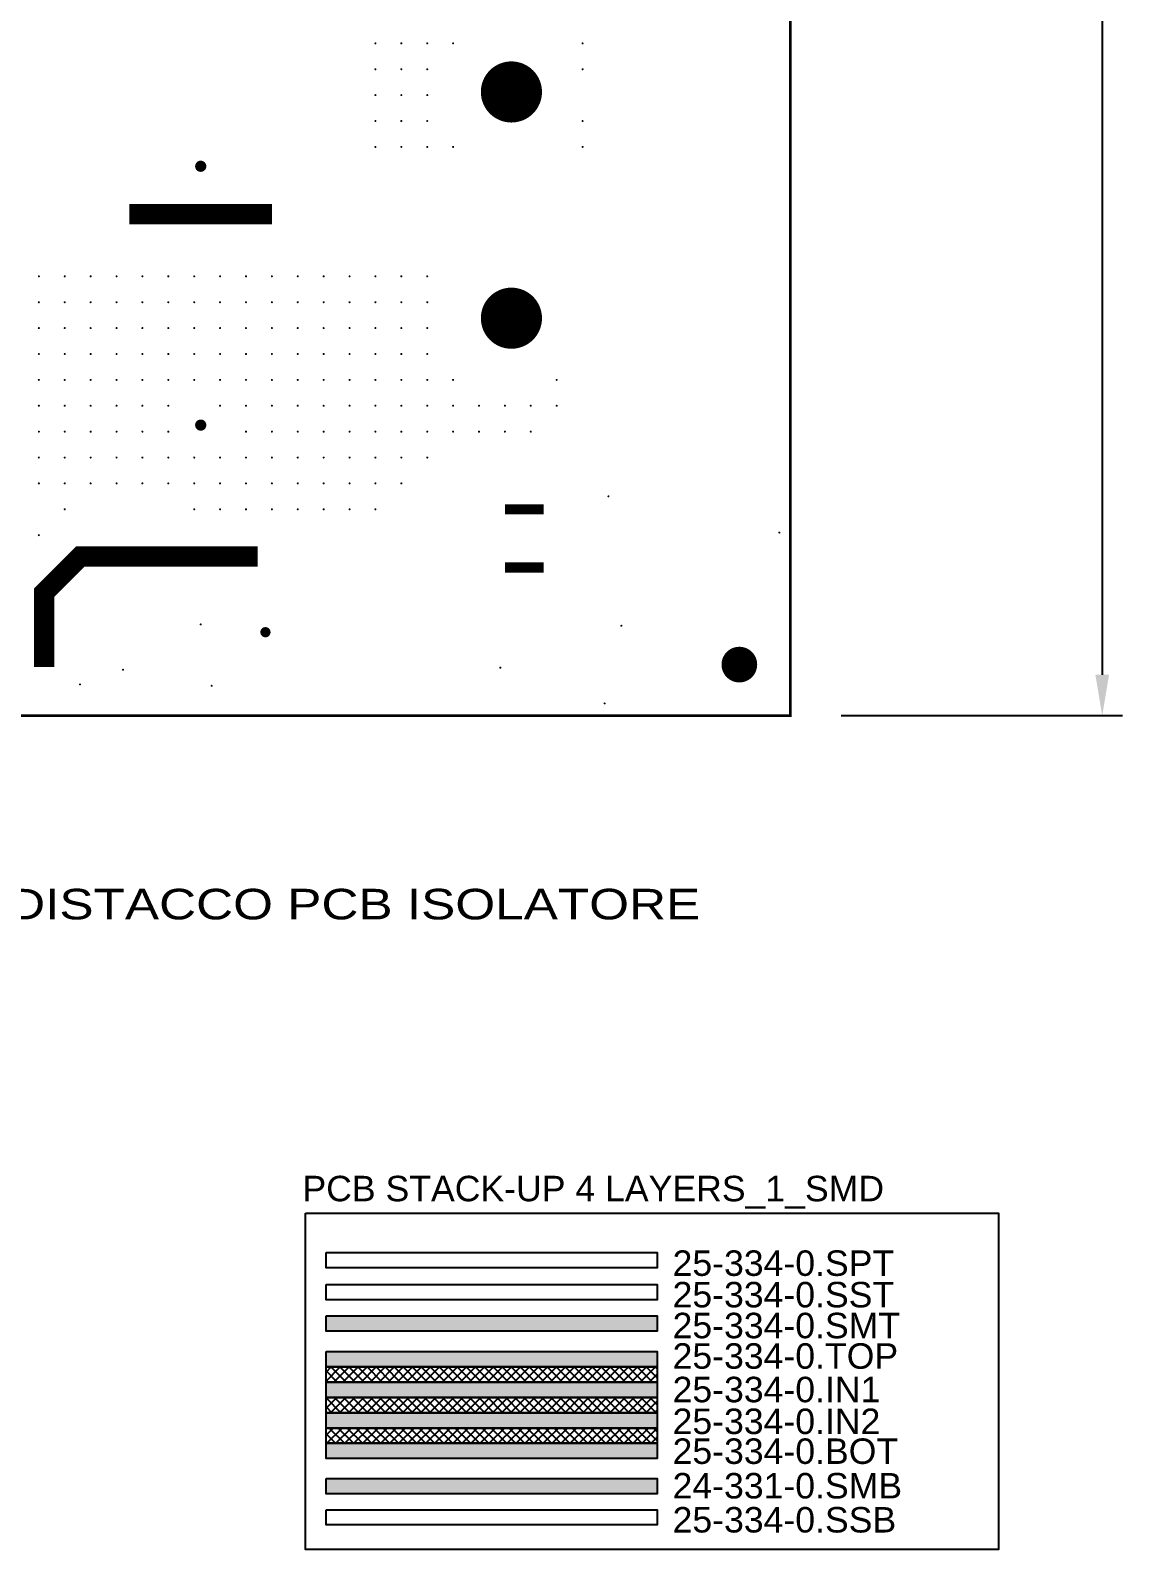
# Model space of a CAD drawing. Extents: x 473 to 707, y 538 to 909.
# Drawn here: x 599.5 to 706.7, y 573.7 to 722.8 of the extents above; entities that cross this region are included whole.
import ezdxf
from ezdxf import colors
from ezdxf.entities.mleader import LeaderData, LeaderLine
from ezdxf.math import Vec2, Vec3

# ---------------------------------------------------------------- set-up
doc = ezdxf.new("R2010")
doc.units = 0
doc.header["$LTSCALE"] = 10
doc.header["$MEASUREMENT"] = 0
doc.layers.get('0').update_dxf_attribs({"linetype": 'CONTINUOUS'})
doc.layers.get('Defpoints').update_dxf_attribs({"linetype": 'CONTINUOUS'})
for name, color, linetype in [('25-334-0_DRD', 7, 'CONTINUOUS'), ('25-334-0_DRL', 1, 'CONTINUOUS'), ('OGGETTO', 7, 'CONTINUOUS'), ('THRUHOLE_NPT', 8, 'CONTINUOUS'), ('THRUHOLE_TAP', 15, 'CONTINUOUS')]:
    doc.layers.add(name, color=color, linetype=linetype)
doc.styles.add('STILE25', font='arial.ttf', dxfattribs={"width": 1.2, "height": 2.5})
doc.styles.add('STILE3', font='arial.ttf', dxfattribs={"width": 1.2, "height": 3})
doc.dimstyles.new('QUOTE', dxfattribs={"dimscale": 0, "dimtxt": 3, "dimasz": 4, "dimexe": 2, "dimexo": 5, "dimgap": 2, "dimtad": 1, "dimdec": 1, "dimzin": 13, "dimdsep": 46, "dimtxsty": 'STILE3', "dimcen": 0, "dimclrt": 7, "dimadec": 0, "dimazin": 0, "dimtfac": 0.666667, "dimtdec": 1, "dimtofl": 0, "dimtmove": 2, "dimatfit": 3, "dimfxl": 1, "dimtolj": 1, "dimtzin": 13, "dimarcsym": 0})

# ---------------------------------------------------------------- blocks, each defined once
blk = doc.blocks.new('ROUND_1')
at = {"const_width": 1.75006}
blk.add_lwpolyline([(-0.87503, 0, 1), (0.87503, 0, 1)], format="xyb", close=True, dxfattribs=at)
blk = doc.blocks.new('ROUND_3')
at = {"const_width": 0.50038}
blk.add_lwpolyline([(-0.25019, 0, 1), (0.25019, 0, 1)], format="xyb", close=True, dxfattribs=at)
blk = doc.blocks.new('ROUND_80')
at = {"const_width": 0.54991}
blk.add_lwpolyline([(-0.274954, 0, 1), (0.274954, 0, 1)], format="xyb", close=True, dxfattribs=at)
blk = doc.blocks.new('ROUND_81')
at = {"const_width": 2.99974}
blk.add_lwpolyline([(-1.49987, 0, 1), (1.49987, 0, 1)], format="xyb", close=True, dxfattribs=at)
blk = doc.blocks.new('ROUND_84')
at = {"const_width": 0.10033}
blk.add_lwpolyline([(-0.050164, 0, 1), (0.050164, 0, 1)], format="xyb", close=True, dxfattribs=at)
blk = doc.blocks.new('ROUND_86')
at = {"const_width": 0.10033}
blk.add_lwpolyline([(-0.050164, 0, 1), (0.050164, 0, 1)], format="xyb", close=True, dxfattribs=at)
blk = doc.blocks.new('ROUND_87')
at = {"const_width": 0.10033}
blk.add_lwpolyline([(-0.050164, 0, 1), (0.050164, 0, 1)], format="xyb", close=True, dxfattribs=at)
blk = doc.blocks.new('ROUND_75')
at = {"const_width": 0.10033}
blk.add_lwpolyline([(-0.050164, 0, 1), (0.050164, 0, 1)], format="xyb", close=True, dxfattribs=at)
blk = doc.blocks.new('*D91')
at = {"layer": 'Defpoints', "color": 0, "transparency": 16777216}
for p in [(674.09, 875.53), (674.09, 655.53), (704.69, 655.53)]:
    blk.add_point(p, dxfattribs=at)
at = {"layer": 'OGGETTO', "color": 0, "lineweight": -2, "transparency": 16777216}
for p, q in [((679.09, 875.53), (706.69, 875.53)), ((704.69, 871.53), (704.69, 659.53)), ((679.09, 655.53), (706.69, 655.53))]:
    blk.add_line(p, q, dxfattribs=at)
at = {"layer": 'OGGETTO', "color": 0, "transparency": 16777216}
for points in [[(704.02, 871.53), (705.36, 871.53), (704.69, 875.53)], [(704.02, 659.53), (705.36, 659.53), (704.69, 655.53)]]:
    blk.add_solid(points, dxfattribs=at)
at = {"layer": 'OGGETTO', "color": 7, "transparency": 16777216, "insert": (701.16, 765.53), "char_height": 3, "attachment_point": 5, "rotation": 90, "style": 'STILE3'}
blk.add_mtext('\\A1;220', dxfattribs=at)

msp = doc.modelspace()

# ---------------------------------------------------------------- hatches: boundary and pattern name
at = {"layer": 'OGGETTO'}
h = msp.add_hatch(color=3, dxfattribs=at)
h.paths.add_polyline_path([(661.04, 595.14), (661.04, 596.64), (628.54, 596.64), (628.54, 595.14)])
h.paths.add_polyline_path([(661.04, 579.17), (661.04, 580.67), (628.54, 580.67), (628.54, 579.17)])
h = msp.add_hatch(color=1, dxfattribs=at)
h.paths.add_polyline_path([(628.54, 593.12), (628.54, 591.62), (661.04, 591.62), (661.04, 593.12)])
h.paths.add_polyline_path([(661.04, 588.62), (661.04, 590.12), (628.54, 590.12), (628.54, 588.62)])
h.paths.add_polyline_path([(661.04, 585.62), (661.04, 587.12), (628.54, 587.12), (628.54, 585.62)])
h.paths.add_polyline_path([(661.04, 582.62), (661.04, 584.12), (628.54, 584.12), (628.54, 582.62)])
h = msp.add_hatch(dxfattribs=at)
h.set_pattern_fill('ANSI37', color=256, scale=5, style=0)
h.set_pattern_definition([(45, (568.0523, 332.62793), (-0.4419417, 0.4419417), []), (135, (568.0523, 332.62793), (-0.4419417, -0.4419417), [])])
h.paths.add_polyline_path([(661.04, 591.62), (628.54, 591.62), (628.54, 590.12), (661.04, 590.12)])
h.paths.add_polyline_path([(661.04, 588.62), (628.54, 588.62), (628.54, 587.12), (661.04, 587.12)])
h.paths.add_polyline_path([(661.04, 585.62), (628.54, 585.62), (628.54, 584.12), (661.04, 584.12)])

# ---------------------------------------------------------------- linework, layer by layer
at = {"layer": '25-334-0_DRD'}
for p, q in [((674.09, 655.53), (674.09, 875.53)), ((503.09, 655.53), (674.09, 655.53))]:
    msp.add_line(p, q, dxfattribs=at)
at = {"layer": '25-334-0_DRL'}
for points, const_width in [([(503.09, 655.53), (674.09, 655.53), (674.09, 875.53), (514.09, 875.53), (514.09, 849.89), (503.09, 849.89), (503.09, 655.53)], 0.254), ([(609.26, 704.73), (623.23, 704.73)], 2), ([(649.9, 675.77), (646.09, 675.77)], 1), ([(600.88, 660.28), (600.88, 667.58), (604.44, 671.14), (621.84, 671.14)], 2), ([(646.09, 670.06), (649.9, 670.06)], 1)]:
    msp.add_lwpolyline(points, dxfattribs=dict(at, const_width=const_width))
at = {"layer": 'OGGETTO'}
for points in [[(626.52, 606.69), (694.52, 606.69), (694.52, 573.69), (626.52, 573.69)], [(628.54, 602.85), (661.04, 602.85), (661.04, 601.35), (628.54, 601.35)], [(628.54, 599.7), (661.04, 599.7), (661.04, 598.2), (628.54, 598.2)], [(628.54, 596.64), (661.04, 596.64), (661.04, 595.14), (628.54, 595.14)], [(628.54, 593.12), (661.04, 593.12), (661.04, 591.62), (628.54, 591.62)], [(628.54, 591.62), (661.04, 591.62), (661.04, 590.12), (628.54, 590.12)], [(628.54, 590.12), (661.04, 590.12), (661.04, 588.62), (628.54, 588.62)], [(628.54, 588.62), (661.04, 588.62), (661.04, 587.12), (628.54, 587.12)], [(628.54, 587.12), (661.04, 587.12), (661.04, 585.62), (628.54, 585.62)], [(628.54, 585.62), (661.04, 585.62), (661.04, 584.12), (628.54, 584.12)], [(628.54, 584.12), (661.04, 584.12), (661.04, 582.62), (628.54, 582.62)], [(628.54, 580.67), (661.04, 580.67), (661.04, 579.17), (628.54, 579.17)], [(628.54, 577.61), (661.04, 577.61), (661.04, 576.11), (628.54, 576.11)]]:
    msp.add_lwpolyline(points, close=True, dxfattribs=at)

# ---------------------------------------------------------------- block references
at = {"layer": '25-334-0_DRL'}
for name, p in [('ROUND_84', (633.39, 721.49)), ('ROUND_84', (635.93, 721.49)), ('ROUND_84', (638.47, 721.49)), ('ROUND_84', (641.01, 721.49)), ('ROUND_84', (653.71, 721.49)), ('ROUND_84', (633.39, 718.95)), ('ROUND_84', (635.93, 718.95)), ('ROUND_84', (638.47, 718.95)), ('ROUND_81', (646.73, 716.72)), ('ROUND_84', (653.71, 718.95)), ('ROUND_84', (633.39, 716.41)), ('ROUND_84', (635.93, 716.41)), ('ROUND_84', (638.47, 716.41)), ('ROUND_84', (633.39, 713.87)), ('ROUND_84', (635.93, 713.87)), ('ROUND_84', (638.47, 713.87)), ('ROUND_84', (653.71, 713.87)), ('ROUND_84', (633.39, 711.33)), ('ROUND_84', (635.93, 711.33)), ('ROUND_84', (638.47, 711.33)), ('ROUND_84', (641.01, 711.33)), ('ROUND_84', (653.71, 711.33)), ('ROUND_80', (616.25, 709.43)), ('ROUND_84', (600.37, 698.63)), ('ROUND_84', (602.91, 698.63)), ('ROUND_84', (605.45, 698.63)), ('ROUND_84', (607.99, 698.63)), ('ROUND_84', (610.53, 698.63)), ('ROUND_84', (613.07, 698.63)), ('ROUND_84', (615.61, 698.63)), ('ROUND_84', (618.15, 698.63)), ('ROUND_84', (620.69, 698.63)), ('ROUND_84', (623.23, 698.63)), ('ROUND_84', (625.77, 698.63)), ('ROUND_84', (628.31, 698.63)), ('ROUND_84', (630.85, 698.63)), ('ROUND_84', (633.39, 698.63)), ('ROUND_84', (635.93, 698.63)), ('ROUND_84', (638.47, 698.63)), ('ROUND_84', (600.37, 696.09)), ('ROUND_84', (602.91, 696.09)), ('ROUND_84', (605.45, 696.09)), ('ROUND_84', (607.99, 696.09)), ('ROUND_84', (610.53, 696.09)), ('ROUND_84', (613.07, 696.09)), ('ROUND_84', (615.61, 696.09)), ('ROUND_84', (618.15, 696.09)), ('ROUND_84', (620.69, 696.09)), ('ROUND_84', (623.23, 696.09)), ('ROUND_84', (625.77, 696.09)), ('ROUND_84', (628.31, 696.09)), ('ROUND_84', (630.85, 696.09)), ('ROUND_84', (633.39, 696.09)), ('ROUND_84', (635.93, 696.09)), ('ROUND_84', (638.47, 696.09)), ('ROUND_81', (646.73, 694.52)), ('ROUND_84', (600.37, 693.55)), ('ROUND_84', (602.91, 693.55)), ('ROUND_84', (605.45, 693.55)), ('ROUND_84', (607.99, 693.55)), ('ROUND_84', (610.53, 693.55)), ('ROUND_84', (613.07, 693.55)), ('ROUND_84', (615.61, 693.55)), ('ROUND_84', (618.15, 693.55)), ('ROUND_84', (620.69, 693.55)), ('ROUND_84', (623.23, 693.55)), ('ROUND_84', (625.77, 693.55)), ('ROUND_84', (628.31, 693.55)), ('ROUND_84', (630.85, 693.55)), ('ROUND_84', (633.39, 693.55)), ('ROUND_84', (635.93, 693.55)), ('ROUND_84', (638.47, 693.55)), ('ROUND_84', (600.37, 691.01)), ('ROUND_84', (602.91, 691.01)), ('ROUND_84', (605.45, 691.01)), ('ROUND_84', (607.99, 691.01)), ('ROUND_84', (610.53, 691.01)), ('ROUND_84', (613.07, 691.01)), ('ROUND_84', (615.61, 691.01)), ('ROUND_84', (618.15, 691.01)), ('ROUND_84', (620.69, 691.01)), ('ROUND_84', (623.23, 691.01)), ('ROUND_84', (625.77, 691.01)), ('ROUND_84', (628.31, 691.01)), ('ROUND_84', (630.85, 691.01)), ('ROUND_84', (633.39, 691.01)), ('ROUND_84', (635.93, 691.01)), ('ROUND_84', (638.47, 691.01)), ('ROUND_84', (600.37, 688.47)), ('ROUND_84', (602.91, 688.47)), ('ROUND_84', (605.45, 688.47)), ('ROUND_84', (607.99, 688.47)), ('ROUND_84', (610.53, 688.47)), ('ROUND_84', (613.07, 688.47)), ('ROUND_84', (615.61, 688.47)), ('ROUND_84', (618.15, 688.47)), ('ROUND_84', (620.69, 688.47)), ('ROUND_84', (623.23, 688.47)), ('ROUND_84', (625.77, 688.47)), ('ROUND_84', (628.31, 688.47)), ('ROUND_84', (630.85, 688.47)), ('ROUND_84', (633.39, 688.47)), ('ROUND_84', (635.93, 688.47)), ('ROUND_84', (638.47, 688.47)), ('ROUND_84', (641.01, 688.47)), ('ROUND_84', (651.17, 688.47)), ('ROUND_84', (600.37, 685.93)), ('ROUND_84', (602.91, 685.93)), ('ROUND_84', (605.45, 685.93)), ('ROUND_84', (607.99, 685.93)), ('ROUND_84', (610.53, 685.93)), ('ROUND_84', (613.07, 685.93)), ('ROUND_84', (618.15, 685.93)), ('ROUND_84', (620.69, 685.93)), ('ROUND_84', (623.23, 685.93)), ('ROUND_84', (625.77, 685.93)), ('ROUND_84', (628.31, 685.93)), ('ROUND_84', (630.85, 685.93)), ('ROUND_84', (633.39, 685.93)), ('ROUND_84', (635.93, 685.93)), ('ROUND_84', (638.47, 685.93)), ('ROUND_84', (641.01, 685.93)), ('ROUND_84', (643.55, 685.93)), ('ROUND_84', (646.09, 685.93)), ('ROUND_84', (648.63, 685.93)), ('ROUND_84', (651.17, 685.93)), ('ROUND_80', (616.25, 684.03)), ('ROUND_84', (600.37, 683.39)), ('ROUND_84', (602.91, 683.39)), ('ROUND_84', (605.45, 683.39)), ('ROUND_84', (607.99, 683.39)), ('ROUND_84', (610.53, 683.39)), ('ROUND_84', (613.07, 683.39)), ('ROUND_84', (620.69, 683.39)), ('ROUND_84', (623.23, 683.39)), ('ROUND_84', (625.77, 683.39)), ('ROUND_84', (628.31, 683.39)), ('ROUND_84', (630.85, 683.39)), ('ROUND_84', (633.39, 683.39)), ('ROUND_84', (635.93, 683.39)), ('ROUND_84', (638.47, 683.39)), ('ROUND_84', (641.01, 683.39)), ('ROUND_84', (643.55, 683.39)), ('ROUND_84', (646.09, 683.39)), ('ROUND_84', (648.63, 683.39)), ('ROUND_84', (600.37, 680.85)), ('ROUND_84', (602.91, 680.85)), ('ROUND_84', (605.45, 680.85)), ('ROUND_84', (607.99, 680.85)), ('ROUND_84', (610.53, 680.85)), ('ROUND_84', (613.07, 680.85)), ('ROUND_84', (615.61, 680.85)), ('ROUND_84', (618.15, 680.85)), ('ROUND_84', (620.69, 680.85)), ('ROUND_84', (623.23, 680.85)), ('ROUND_84', (625.77, 680.85)), ('ROUND_84', (628.31, 680.85)), ('ROUND_84', (630.85, 680.85)), ('ROUND_84', (633.39, 680.85)), ('ROUND_84', (635.93, 680.85)), ('ROUND_84', (638.47, 680.85)), ('ROUND_84', (600.37, 678.31)), ('ROUND_84', (602.91, 678.31)), ('ROUND_84', (605.45, 678.31)), ('ROUND_84', (607.99, 678.31)), ('ROUND_84', (610.53, 678.31)), ('ROUND_84', (613.07, 678.31)), ('ROUND_84', (615.61, 678.31)), ('ROUND_84', (618.15, 678.31)), ('ROUND_84', (620.69, 678.31)), ('ROUND_84', (623.23, 678.31)), ('ROUND_84', (625.77, 678.31)), ('ROUND_84', (628.31, 678.31)), ('ROUND_84', (630.85, 678.31)), ('ROUND_84', (633.39, 678.31)), ('ROUND_84', (635.93, 678.31)), ('ROUND_87', (656.25, 677.04)), ('ROUND_84', (602.91, 675.77)), ('ROUND_84', (615.61, 675.77)), ('ROUND_84', (618.15, 675.77)), ('ROUND_84', (620.69, 675.77)), ('ROUND_84', (623.23, 675.77)), ('ROUND_84', (625.77, 675.77)), ('ROUND_84', (628.31, 675.77)), ('ROUND_84', (630.85, 675.77)), ('ROUND_84', (633.39, 675.77)), ('ROUND_84', (600.37, 673.23)), ('ROUND_87', (673.02, 673.49)), ('ROUND_87', (616.25, 664.47)), ('ROUND_3', (622.6, 663.71)), ('ROUND_86', (657.52, 664.34)), ('ROUND_1', (669.09, 660.53)), ('ROUND_87', (608.63, 660.02)), ('ROUND_87', (645.64, 660.23)), ('ROUND_86', (604.41, 658.58)), ('ROUND_87', (617.32, 658.45)), ('ROUND_87', (655.87, 656.72))]:
    msp.add_blockref(name, p, dxfattribs=at)
at = {"layer": 'THRUHOLE_NPT'}
msp.add_blockref('ROUND_1', (669.09, 660.53), dxfattribs=at)
at = {"layer": 'THRUHOLE_TAP'}
for name, p in [('ROUND_75', (633.39, 721.49)), ('ROUND_75', (635.93, 721.49)), ('ROUND_75', (638.47, 721.49)), ('ROUND_75', (641.01, 721.49)), ('ROUND_75', (653.71, 721.49)), ('ROUND_75', (633.39, 718.95)), ('ROUND_75', (635.93, 718.95)), ('ROUND_75', (638.47, 718.95)), ('ROUND_81', (646.73, 716.72)), ('ROUND_75', (653.71, 718.95)), ('ROUND_75', (633.39, 716.41)), ('ROUND_75', (635.93, 716.41)), ('ROUND_75', (638.47, 716.41)), ('ROUND_75', (633.39, 713.87)), ('ROUND_75', (635.93, 713.87)), ('ROUND_75', (638.47, 713.87)), ('ROUND_75', (653.71, 713.87)), ('ROUND_75', (633.39, 711.33)), ('ROUND_75', (635.93, 711.33)), ('ROUND_75', (638.47, 711.33)), ('ROUND_75', (641.01, 711.33)), ('ROUND_75', (653.71, 711.33)), ('ROUND_80', (616.25, 709.43)), ('ROUND_75', (600.37, 698.63)), ('ROUND_75', (602.91, 698.63)), ('ROUND_75', (605.45, 698.63)), ('ROUND_75', (607.99, 698.63)), ('ROUND_75', (610.53, 698.63)), ('ROUND_75', (613.07, 698.63)), ('ROUND_75', (615.61, 698.63)), ('ROUND_75', (618.15, 698.63)), ('ROUND_75', (620.69, 698.63)), ('ROUND_75', (623.23, 698.63)), ('ROUND_75', (625.77, 698.63)), ('ROUND_75', (628.31, 698.63)), ('ROUND_75', (630.85, 698.63)), ('ROUND_75', (633.39, 698.63)), ('ROUND_75', (635.93, 698.63)), ('ROUND_75', (638.47, 698.63)), ('ROUND_75', (600.37, 696.09)), ('ROUND_75', (602.91, 696.09)), ('ROUND_75', (605.45, 696.09)), ('ROUND_75', (607.99, 696.09)), ('ROUND_75', (610.53, 696.09)), ('ROUND_75', (613.07, 696.09)), ('ROUND_75', (615.61, 696.09)), ('ROUND_75', (618.15, 696.09)), ('ROUND_75', (620.69, 696.09)), ('ROUND_75', (623.23, 696.09)), ('ROUND_75', (625.77, 696.09)), ('ROUND_75', (628.31, 696.09)), ('ROUND_75', (630.85, 696.09)), ('ROUND_75', (633.39, 696.09)), ('ROUND_75', (635.93, 696.09)), ('ROUND_75', (638.47, 696.09)), ('ROUND_81', (646.73, 694.52)), ('ROUND_75', (600.37, 693.55)), ('ROUND_75', (602.91, 693.55)), ('ROUND_75', (605.45, 693.55)), ('ROUND_75', (607.99, 693.55)), ('ROUND_75', (610.53, 693.55)), ('ROUND_75', (613.07, 693.55)), ('ROUND_75', (615.61, 693.55)), ('ROUND_75', (618.15, 693.55)), ('ROUND_75', (620.69, 693.55)), ('ROUND_75', (623.23, 693.55)), ('ROUND_75', (625.77, 693.55)), ('ROUND_75', (628.31, 693.55)), ('ROUND_75', (630.85, 693.55)), ('ROUND_75', (633.39, 693.55)), ('ROUND_75', (635.93, 693.55)), ('ROUND_75', (638.47, 693.55)), ('ROUND_75', (600.37, 691.01)), ('ROUND_75', (602.91, 691.01)), ('ROUND_75', (605.45, 691.01)), ('ROUND_75', (607.99, 691.01)), ('ROUND_75', (610.53, 691.01)), ('ROUND_75', (613.07, 691.01)), ('ROUND_75', (615.61, 691.01)), ('ROUND_75', (618.15, 691.01)), ('ROUND_75', (620.69, 691.01)), ('ROUND_75', (623.23, 691.01)), ('ROUND_75', (625.77, 691.01)), ('ROUND_75', (628.31, 691.01)), ('ROUND_75', (630.85, 691.01)), ('ROUND_75', (633.39, 691.01)), ('ROUND_75', (635.93, 691.01)), ('ROUND_75', (638.47, 691.01)), ('ROUND_75', (600.37, 688.47)), ('ROUND_75', (602.91, 688.47)), ('ROUND_75', (605.45, 688.47)), ('ROUND_75', (607.99, 688.47)), ('ROUND_75', (610.53, 688.47)), ('ROUND_75', (613.07, 688.47)), ('ROUND_75', (615.61, 688.47)), ('ROUND_75', (618.15, 688.47)), ('ROUND_75', (620.69, 688.47)), ('ROUND_75', (623.23, 688.47)), ('ROUND_75', (625.77, 688.47)), ('ROUND_75', (628.31, 688.47)), ('ROUND_75', (630.85, 688.47)), ('ROUND_75', (633.39, 688.47)), ('ROUND_75', (635.93, 688.47)), ('ROUND_75', (638.47, 688.47)), ('ROUND_75', (641.01, 688.47)), ('ROUND_75', (651.17, 688.47)), ('ROUND_75', (600.37, 685.93)), ('ROUND_75', (602.91, 685.93)), ('ROUND_75', (605.45, 685.93)), ('ROUND_75', (607.99, 685.93)), ('ROUND_75', (610.53, 685.93)), ('ROUND_75', (613.07, 685.93)), ('ROUND_75', (618.15, 685.93)), ('ROUND_75', (620.69, 685.93)), ('ROUND_75', (623.23, 685.93)), ('ROUND_75', (625.77, 685.93)), ('ROUND_75', (628.31, 685.93)), ('ROUND_75', (630.85, 685.93)), ('ROUND_75', (633.39, 685.93)), ('ROUND_75', (635.93, 685.93)), ('ROUND_75', (638.47, 685.93)), ('ROUND_75', (641.01, 685.93)), ('ROUND_75', (643.55, 685.93)), ('ROUND_75', (646.09, 685.93)), ('ROUND_75', (648.63, 685.93)), ('ROUND_75', (651.17, 685.93)), ('ROUND_80', (616.25, 684.03)), ('ROUND_75', (600.37, 683.39)), ('ROUND_75', (602.91, 683.39)), ('ROUND_75', (605.45, 683.39)), ('ROUND_75', (607.99, 683.39)), ('ROUND_75', (610.53, 683.39)), ('ROUND_75', (613.07, 683.39)), ('ROUND_75', (620.69, 683.39)), ('ROUND_75', (623.23, 683.39)), ('ROUND_75', (625.77, 683.39)), ('ROUND_75', (628.31, 683.39)), ('ROUND_75', (630.85, 683.39)), ('ROUND_75', (633.39, 683.39)), ('ROUND_75', (635.93, 683.39)), ('ROUND_75', (638.47, 683.39)), ('ROUND_75', (641.01, 683.39)), ('ROUND_75', (643.55, 683.39)), ('ROUND_75', (646.09, 683.39)), ('ROUND_75', (648.63, 683.39)), ('ROUND_75', (600.37, 680.85)), ('ROUND_75', (602.91, 680.85)), ('ROUND_75', (605.45, 680.85)), ('ROUND_75', (607.99, 680.85)), ('ROUND_75', (610.53, 680.85)), ('ROUND_75', (613.07, 680.85)), ('ROUND_75', (615.61, 680.85)), ('ROUND_75', (618.15, 680.85)), ('ROUND_75', (620.69, 680.85)), ('ROUND_75', (623.23, 680.85)), ('ROUND_75', (625.77, 680.85)), ('ROUND_75', (628.31, 680.85)), ('ROUND_75', (630.85, 680.85)), ('ROUND_75', (633.39, 680.85)), ('ROUND_75', (635.93, 680.85)), ('ROUND_75', (638.47, 680.85)), ('ROUND_75', (600.37, 678.31)), ('ROUND_75', (602.91, 678.31)), ('ROUND_75', (605.45, 678.31)), ('ROUND_75', (607.99, 678.31)), ('ROUND_75', (610.53, 678.31)), ('ROUND_75', (613.07, 678.31)), ('ROUND_75', (615.61, 678.31)), ('ROUND_75', (618.15, 678.31)), ('ROUND_75', (620.69, 678.31)), ('ROUND_75', (623.23, 678.31)), ('ROUND_75', (625.77, 678.31)), ('ROUND_75', (628.31, 678.31)), ('ROUND_75', (630.85, 678.31)), ('ROUND_75', (633.39, 678.31)), ('ROUND_75', (635.93, 678.31)), ('ROUND_75', (656.25, 677.04)), ('ROUND_75', (602.91, 675.77)), ('ROUND_75', (615.61, 675.77)), ('ROUND_75', (618.15, 675.77)), ('ROUND_75', (620.69, 675.77)), ('ROUND_75', (623.23, 675.77)), ('ROUND_75', (625.77, 675.77)), ('ROUND_75', (628.31, 675.77)), ('ROUND_75', (630.85, 675.77)), ('ROUND_75', (633.39, 675.77)), ('ROUND_75', (600.37, 673.23)), ('ROUND_75', (673.02, 673.49)), ('ROUND_75', (616.25, 664.47)), ('ROUND_3', (622.6, 663.71)), ('ROUND_75', (657.52, 664.34)), ('ROUND_75', (608.63, 660.02)), ('ROUND_75', (645.64, 660.23)), ('ROUND_75', (604.41, 658.58)), ('ROUND_75', (617.32, 658.45)), ('ROUND_75', (655.87, 656.72))]:
    msp.add_blockref(name, p, dxfattribs=at)

# ---------------------------------------------------------------- texts
at = {"layer": 'OGGETTO', "style": 'STILE25'}
for s, p in [('PCB STACK-UP 4 LAYERS_1_SMD', (626.23, 607.87)), ('25-334-0.SPT', (662.54, 600.55)), ('25-334-0.SST', (662.54, 597.46)), ('25-334-0.SMT', (662.54, 594.43)), ('25-334-0.TOP', (662.54, 591.44)), ('25-334-0.IN1', (662.54, 588.15)), ('25-334-0.IN2', (662.54, 585.03)), ('25-334-0.BOT', (662.54, 582.1)), ('24-331-0.SMB', (662.54, 578.71)), ('25-334-0.SSB', (662.54, 575.37))]:
    msp.add_text(s, height=2.5, dxfattribs=at).set_placement(p)

# ---------------------------------------------------------------- dimensions: what is measured, and where the dimension line sits
at = {"layer": 'OGGETTO'}
dim = msp.add_linear_dim(base=(704.69, 655.53), p1=(674.09, 875.53), p2=(674.09, 655.53), angle=90, dimstyle='QUOTE', override={"dimscale": 1}, dxfattribs=at)
dim.commit()
dim.dimension.update_dxf_attribs({"geometry": '*D91', "text_midpoint": (701.16, 765.53)})

# ---------------------------------------------------------------- leaders
ml = msp.add_multileader_mtext('Standard', dxfattribs=at)
ml.set_content('SCORING VCUT PER DISTACCO PCB ISOLATORE', color=256, style='STILE3')
ml.set_leader_properties()
ml.build(insert=Vec2(0, 0))
ml.multileader.update_dxf_attribs({"text_right_attachment_type": 6, "dogleg_length": 0.36})
ctx = ml.context
ctx.base_point, ctx.char_height, ctx.landing_gap_size, ctx.plane_origin = Vec3(545.58, 637.01), 3, 0.09, Vec3(514.09, 655.53)
ctx.right_attachment = 6
notes = []
notes.append((ctx, [(0, (1, 1, 0), (545.22, 637.01), (1, 0), 0.36, [(0, [(514.09, 655.53)], 0, [])])]))
ctx.mtext.insert, ctx.mtext.flow_direction = Vec3(545.67, 638.53), 5
for ctx, leaders in notes:
    for number, flags, end, landing, length, lines in leaders:
        leader = LeaderData()
        leader.index, (leader.has_last_leader_line, leader.has_dogleg_vector, leader.attachment_direction) = number, flags
        leader.last_leader_point, leader.dogleg_vector, leader.dogleg_length = Vec3(end), Vec3(landing), length
        for number, points, colour, breaks in lines:
            line = LeaderLine()
            line.index, line.vertices, line.color, line.breaks = number, Vec3.list(points), colors.encode_raw_color(colour), breaks
            leader.lines.append(line)
        ctx.leaders.append(leader)

doc.saveas('drawing.dxf')
